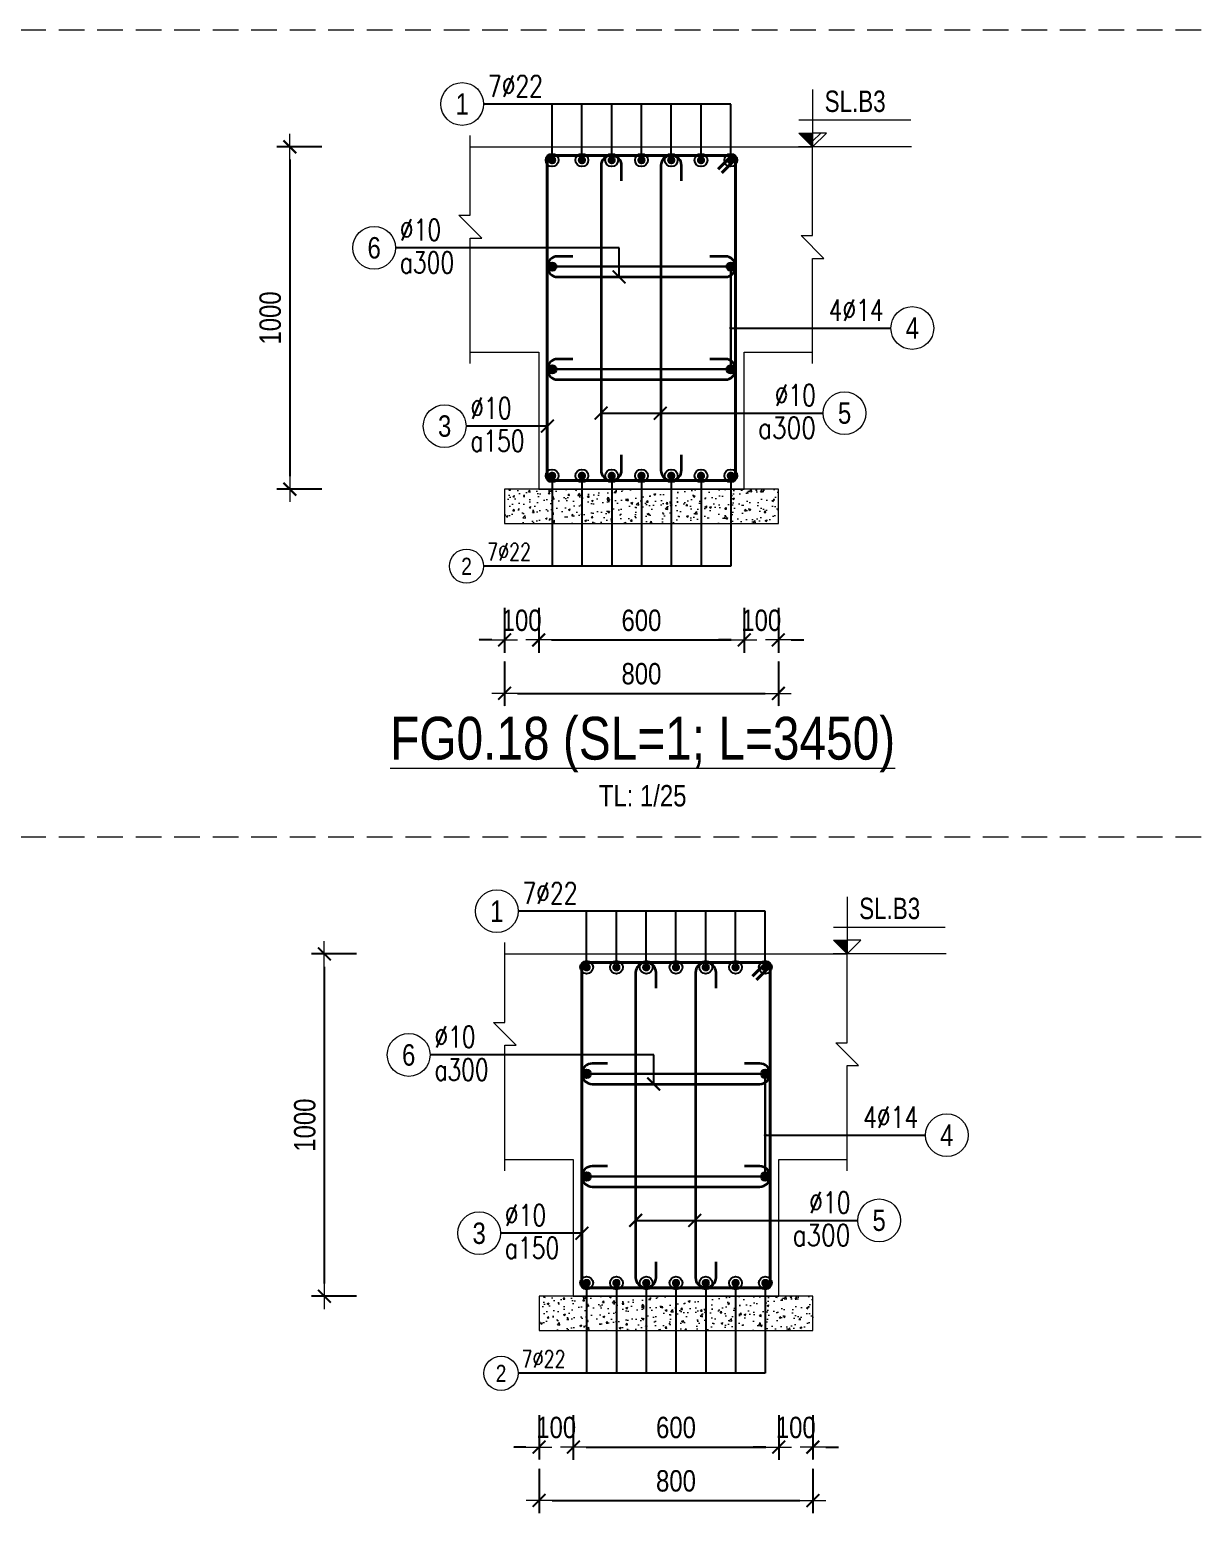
# Model space of a CAD drawing. Header units: millimetres. Extents: x -134772 to 596971, y -129535 to 35703.
# Drawn here: x 57463 to 60889, y 3020 to 7354 of the extents above; entities that cross this region are included whole.
import ezdxf
from ezdxf.enums import TextEntityAlignment as Align

# ---------------------------------------------------------------- set-up
doc = ezdxf.new("R2010")
doc.units = ezdxf.units.MM
doc.header["$MEASUREMENT"] = 0
doc.linetypes.add('HIDDEN', pattern=[0.375, 0.25, -0.125])
doc.layers.get('Defpoints').update_dxf_attribs({"color": 252})
for name, color, linetype, lineweight in [('NDC_S_ANNO', 7, 'Continuous', 20), ('NDC_S_CONTINUOUS', 3, 'Continuous', 20), ('NDC_S_DIM', 1, 'Continuous', 9), ('NDC_S_HATCH MATERIAL', 8, 'Continuous', 13), ('NDC_S_REBAR', 4, 'Continuous', 35), ('NDC_S_STIRRUP', 4, 'Continuous', 40), ('NDC_S_TEXT SYMBOL', 7, 'Continuous', 20), ('NDC_S_THIN LINE', 1, 'Continuous', 5), ('NDC_S_VN TEXT', 7, 'Continuous', 9)]:
    doc.layers.add(name, color=color, linetype=linetype, lineweight=lineweight)
doc.styles.add('ARIAL', font='arial.ttf', dxfattribs={"width": 0.8})
doc.styles.add('NDC_ANNO', font='', dxfattribs={"width": 0.8})
doc.styles.add('NDC_ROMANS', font='romans.shx', dxfattribs={"width": 0.8})
doc.styles.get('NDC_ANNO').set_extended_font_data('Dotum')
doc.dimstyles.new('NDC_dim_25', dxfattribs={"dimscale": 25, "dimtxt": 2.5, "dimasz": 1.5, "dimexe": 1.5, "dimexo": 0, "dimgap": 1, "dimtad": 1, "dimdec": 0, "dimzin": 0, "dimdsep": 46, "dimtxsty": 'ARIAL', "dimblk": 'DIMMARK', "dimcen": 0.09, "dimdle": 1.2, "dimclrd": 1, "dimclre": 1, "dimclrt": 3, "dimadec": 0, "dimazin": 0, "dimtfac": 1, "dimtdec": 0, "dimtix": 1, "dimtofl": 0, "dimtmove": 0, "dimatfit": 3, "dimfxl": 3.75, "dimfxlon": 1, "dimtolj": 1, "dimtzin": 0, "dimarcsym": 0})

# ---------------------------------------------------------------- blocks, each defined once
blk = doc.blocks.new('DIMMARK')
at = {"layer": 'NDC_S_DIM', "color": 1}
blk.add_line((-1.5, 0), (1, 0), dxfattribs=at)
at = {"layer": 'NDC_S_DIM', "color": 2, "const_width": 0.15}
blk.add_lwpolyline([(-0.5, -0.5), (0.5, 0.5)], dxfattribs=at)
blk = doc.blocks.new('kata_block_THEP')
at = {"layer": 'NDC_S_REBAR', "color": 0}
for p, q in [((-0.5, 0), (0.5, 0)), ((-0.35, 0.35), (0.35, -0.35)), ((0.35, 0.35), (-0.35, -0.35)), ((0, 0.5), (0, -0.5))]:
    blk.add_line(p, q, dxfattribs=at)
at = {"layer": 'NDC_S_REBAR', "color": 0, "const_width": 0.0833}
blk.add_lwpolyline([(-0.5, 0, 1), (0.5, 0, 1), (-0.5, 0, 1)], format="xyb", dxfattribs=at)
blk = doc.blocks.new('*D1531')
at = {"layer": 'Defpoints', "color": 0, "transparency": 16777216}
for p in [(58728.8, 7012), (58222.8, 6012), (58728.8, 6012)]:
    blk.add_point(p, dxfattribs=at)
at = {"layer": 'NDC_S_DIM', "color": 1, "lineweight": -2, "transparency": 16777216}
for p, q in [((58316.5, 7012), (58185.3, 7012)), ((58222.8, 6974.5), (58222.8, 6049.5)), ((58316.5, 6012), (58185.3, 6012))]:
    blk.add_line(p, q, dxfattribs=at)
at = {"layer": 'NDC_S_DIM', "color": 1, "lineweight": -2, "transparency": 16777216, "xscale": 37.5, "yscale": 37.5, "zscale": 37.5}
for p, rotation in [((58222.8, 7012), 90), ((58222.8, 6012), 270)]:
    blk.add_blockref('DIMMARK', p, dxfattribs=dict(at, rotation=rotation))
at = {"layer": 'NDC_S_DIM', "color": 3, "transparency": 16777216, "insert": (58165.9, 6512), "char_height": 62.5, "attachment_point": 5, "rotation": 90, "style": 'ARIAL'}
blk.add_mtext('\\A1;1000', dxfattribs=at)
blk = doc.blocks.new('*D1532')
at = {"layer": 'Defpoints', "color": 0, "transparency": 16777216}
for p in [(58950.2, 5971.5), (59550.2, 5971.5), (59550.2, 5571.5)]:
    blk.add_point(p, dxfattribs=at)
at = {"layer": 'NDC_S_DIM', "color": 1, "lineweight": -2, "transparency": 16777216}
for p, q in [((58950.2, 5665.2), (58950.2, 5534)), ((59550.2, 5665.2), (59550.2, 5534)), ((58987.7, 5571.5), (59512.7, 5571.5))]:
    blk.add_line(p, q, dxfattribs=at)
at = {"layer": 'NDC_S_DIM', "color": 1, "lineweight": -2, "transparency": 16777216, "xscale": 37.5, "yscale": 37.5, "zscale": 37.5, "rotation": 180}
blk.add_blockref('DIMMARK', (58950.2, 5571.5), dxfattribs=at)
at = {"layer": 'NDC_S_DIM', "color": 1, "lineweight": -2, "transparency": 16777216, "xscale": 37.5, "yscale": 37.5, "zscale": 37.5}
blk.add_blockref('DIMMARK', (59550.2, 5571.5), dxfattribs=at)
at = {"layer": 'NDC_S_DIM', "color": 3, "transparency": 16777216, "insert": (59250.2, 5628.4), "char_height": 62.5, "attachment_point": 5, "style": 'ARIAL'}
blk.add_mtext('\\A1;600', dxfattribs=at)
blk = doc.blocks.new('kata_block_CT')
at = {"layer": 'NDC_S_ANNO'}
blk.add_hatch(color=3, dxfattribs=at).paths.add_polyline_path([(0, 1.6), (-1.61, 1.6), (0, 0)])
at = {"layer": 'NDC_S_ANNO', "ltscale": 50}
h = blk.add_hatch(dxfattribs=at)
h.set_pattern_fill('ANSI31', color=256, scale=1.406251, style=0)
h.set_pattern_definition([(45, (0, 5e-12), (-3.157, 3.157), [])])
h.paths.add_polyline_path([(0, 1.6), (0, 0), (1.61, 1.6)])
for p, q in [((-1.59, 3.14), (11.47, 3.14)), ((11.56, 0), (-1.64, 0))]:
    blk.add_line(p, q, dxfattribs=at)
for points in [[(0, 6.69), (0, 0)], [(0, 0), (-1.61, 1.6), (0, 1.6)], [(0, 0), (1.61, 1.6), (0, 1.6)]]:
    blk.add_lwpolyline(points, dxfattribs=at)
at = {"layer": 'NDC_S_ANNO', "color": 8, "ltscale": 50}
blk.add_lwpolyline([(0, 0), (-1.61, 1.6), (0, 1.6)], dxfattribs=at)
at = {"layer": 'NDC_S_TEXT SYMBOL', "color": 3, "style": 'NDC_ANNO', "width": 0.8}
blk.add_attdef('CT', (1.41, 4.07), '', height=2.5, dxfattribs=at)
blk = doc.blocks.new('*D1533')
at = {"layer": 'Defpoints', "color": 0, "linetype": 'HIDDEN', "transparency": 16777216}
for p in [(58850.2, 5871.5), (58950.2, 5665.2), (58850.2, 5571.5)]:
    blk.add_point(p, dxfattribs=at)
at = {"layer": 'NDC_S_DIM', "color": 1, "linetype": 'HIDDEN', "lineweight": -2, "transparency": 16777216}
for p, q in [((58850.2, 5665.2), (58850.2, 5534)), ((58950.2, 5665.2), (58950.2, 5534)), ((58812.7, 5571.5), (58775.2, 5571.5)), ((58987.7, 5571.5), (59025.2, 5571.5))]:
    blk.add_line(p, q, dxfattribs=at)
at = {"layer": 'NDC_S_DIM', "color": 1, "linetype": 'HIDDEN', "lineweight": -2, "transparency": 16777216, "xscale": 37.5, "yscale": 37.5, "zscale": 37.5}
blk.add_blockref('DIMMARK', (58850.2, 5571.5), dxfattribs=at)
at = {"layer": 'NDC_S_DIM', "color": 1, "linetype": 'HIDDEN', "lineweight": -2, "transparency": 16777216, "xscale": 37.5, "yscale": 37.5, "zscale": 37.5, "rotation": 180}
blk.add_blockref('DIMMARK', (58950.2, 5571.5), dxfattribs=at)
at = {"layer": 'NDC_S_DIM', "color": 3, "linetype": 'HIDDEN', "transparency": 16777216, "insert": (58900.2, 5628.4), "char_height": 62.5, "attachment_point": 5, "style": 'ARIAL'}
blk.add_mtext('\\A1;100', dxfattribs=at)
blk = doc.blocks.new('*D1534')
at = {"layer": 'Defpoints', "color": 0, "linetype": 'HIDDEN', "transparency": 16777216}
for p in [(59650.2, 5871.5), (59550.2, 5665.2), (59650.2, 5571.5)]:
    blk.add_point(p, dxfattribs=at)
at = {"layer": 'NDC_S_DIM', "color": 1, "linetype": 'HIDDEN', "lineweight": -2, "transparency": 16777216}
for p, q in [((59550.2, 5665.2), (59550.2, 5534)), ((59650.2, 5665.2), (59650.2, 5534)), ((59512.7, 5571.5), (59475.2, 5571.5)), ((59687.7, 5571.5), (59725.2, 5571.5))]:
    blk.add_line(p, q, dxfattribs=at)
at = {"layer": 'NDC_S_DIM', "color": 1, "linetype": 'HIDDEN', "lineweight": -2, "transparency": 16777216, "xscale": 37.5, "yscale": 37.5, "zscale": 37.5}
blk.add_blockref('DIMMARK', (59550.2, 5571.5), dxfattribs=at)
at = {"layer": 'NDC_S_DIM', "color": 1, "linetype": 'HIDDEN', "lineweight": -2, "transparency": 16777216, "xscale": 37.5, "yscale": 37.5, "zscale": 37.5, "rotation": 180}
blk.add_blockref('DIMMARK', (59650.2, 5571.5), dxfattribs=at)
at = {"layer": 'NDC_S_DIM', "color": 3, "linetype": 'HIDDEN', "transparency": 16777216, "insert": (59600.2, 5628.4), "char_height": 62.5, "attachment_point": 5, "style": 'ARIAL'}
blk.add_mtext('\\A1;100', dxfattribs=at)
blk = doc.blocks.new('kata_block_TD')
at = {"color": 6, "linetype": 'ByBlock', "lineweight": -2, "style": 'ARIAL', "width": 0.8}
blk.add_attdef('SECTDET2', text='', height=5, dxfattribs=at).set_placement((0, 7.97), align=Align.CENTER)
at = {"color": 0, "linetype": 'ByBlock', "lineweight": -2, "style": 'ARIAL', "width": 0.8}
blk.add_attdef('SECTDET1', text='', height=5, dxfattribs=at).set_placement((0, 1.47), align=Align.CENTER)
at = {"color": 3, "lineweight": 25, "style": 'ARIAL', "width": 0.8}
blk.add_attdef('SSCALE', text='', height=2.5, dxfattribs=at).set_placement((0, -4), align=Align.CENTER)
blk = doc.blocks.new('*D1535')
at = {"layer": 'Defpoints', "color": 0, "linetype": 'HIDDEN', "transparency": 16777216}
for p in [(58850.2, 5871.5), (59650.2, 5871.5), (59650.2, 5415.5)]:
    blk.add_point(p, dxfattribs=at)
at = {"layer": 'NDC_S_DIM', "color": 1, "linetype": 'HIDDEN', "lineweight": -2, "transparency": 16777216}
for p, q in [((58850.2, 5509.3), (58850.2, 5378)), ((59650.2, 5509.3), (59650.2, 5378)), ((58887.7, 5415.5), (59612.7, 5415.5))]:
    blk.add_line(p, q, dxfattribs=at)
at = {"layer": 'NDC_S_DIM', "color": 1, "linetype": 'HIDDEN', "lineweight": -2, "transparency": 16777216, "xscale": 37.5, "yscale": 37.5, "zscale": 37.5, "rotation": 180}
blk.add_blockref('DIMMARK', (58850.2, 5415.5), dxfattribs=at)
at = {"layer": 'NDC_S_DIM', "color": 1, "linetype": 'HIDDEN', "lineweight": -2, "transparency": 16777216, "xscale": 37.5, "yscale": 37.5, "zscale": 37.5}
blk.add_blockref('DIMMARK', (59650.2, 5415.5), dxfattribs=at)
at = {"layer": 'NDC_S_DIM', "color": 3, "linetype": 'HIDDEN', "transparency": 16777216, "insert": (59250.2, 5472.4), "char_height": 62.5, "attachment_point": 5, "style": 'ARIAL'}
blk.add_mtext('\\A1;800', dxfattribs=at)
blk = doc.blocks.new('*U11')
blk.add_circle((-2.5, 0), 2.5)
at = {"layer": 'NDC_S_VN TEXT', "color": 3, "style": 'NDC_ROMANS', "width": 0.75}
for tag, p in [('DK1', (0.5, 0.85)), ('KC1', (0.5, -2.97))]:
    blk.add_attdef(tag, p, '', height=2.5, dxfattribs=at)
at = {"layer": 'NDC_S_VN TEXT', "color": 7, "style": 'ARIAL', "width": 0.8}
blk.add_attdef('SH2', text='', height=2.5, dxfattribs=at).set_placement((-2.5, 0), align=Align.MIDDLE)
blk = doc.blocks.new('*U12')
blk.add_circle((2.5, 0), 2.5)
at = {"layer": 'NDC_S_VN TEXT', "color": 3, "style": 'NDC_ROMANS'}
for tag, width, p in [('DK2', 0.75, (-0.85, 0.85)), ('KC2', 0.8, (-0.85, -2.97))]:
    blk.add_attdef(tag, text='', height=2.5, dxfattribs=dict(at, width=width)).set_placement(p, align=Align.RIGHT)
at = {"layer": 'NDC_S_VN TEXT', "color": 7, "style": 'ARIAL', "width": 0.8}
blk.add_attdef('SH3', text='', height=2.5, dxfattribs=at).set_placement((2.5, 0), align=Align.MIDDLE)
blk = doc.blocks.new('*U624')
blk.add_circle((2.5, 0), 2.5)
at = {"layer": 'NDC_S_VN TEXT', "color": 3, "style": 'NDC_ROMANS', "width": 0.75}
blk.add_attdef('DK2', text='', height=2.5, dxfattribs=at).set_placement((-0.85, 0.85), align=Align.RIGHT)
at = {"layer": 'NDC_S_VN TEXT', "color": 7, "style": 'ARIAL', "width": 0.8}
blk.add_attdef('SH3', text='', height=2.5, dxfattribs=at).set_placement((2.5, 0), align=Align.MIDDLE)
blk = doc.blocks.new('*U623')
blk.add_circle((-2.5, 0), 2.5)
at = {"layer": 'NDC_S_VN TEXT', "color": 3, "style": 'NDC_ROMANS', "width": 0.75}
blk.add_attdef('DK1', (0.5, 0.85), '', height=2.5, dxfattribs=at)
at = {"layer": 'NDC_S_VN TEXT', "color": 7, "style": 'ARIAL', "width": 0.8}
blk.add_attdef('SH2', text='', height=2.5, dxfattribs=at).set_placement((-2.5, 0), align=Align.MIDDLE)
blk = doc.blocks.new('*D1546')
at = {"layer": 'Defpoints', "color": 0, "linetype": 'HIDDEN', "transparency": 16777216}
for p in [(58951.1, 3513.7), (59751.1, 3513.7), (59751.1, 3057.7)]:
    blk.add_point(p, dxfattribs=at)
at = {"layer": 'NDC_S_DIM', "color": 1, "linetype": 'HIDDEN', "lineweight": -2, "transparency": 16777216}
for p, q in [((58951.1, 3151.4), (58951.1, 3020.2)), ((59751.1, 3151.4), (59751.1, 3020.2)), ((58988.6, 3057.7), (59713.6, 3057.7))]:
    blk.add_line(p, q, dxfattribs=at)
at = {"layer": 'NDC_S_DIM', "color": 1, "linetype": 'HIDDEN', "lineweight": -2, "transparency": 16777216, "xscale": 37.5, "yscale": 37.5, "zscale": 37.5, "rotation": 180}
blk.add_blockref('DIMMARK', (58951.1, 3057.7), dxfattribs=at)
at = {"layer": 'NDC_S_DIM', "color": 1, "linetype": 'HIDDEN', "lineweight": -2, "transparency": 16777216, "xscale": 37.5, "yscale": 37.5, "zscale": 37.5}
blk.add_blockref('DIMMARK', (59751.1, 3057.7), dxfattribs=at)
at = {"layer": 'NDC_S_DIM', "color": 3, "linetype": 'HIDDEN', "transparency": 16777216, "insert": (59351.1, 3114.6), "char_height": 62.5, "attachment_point": 5, "style": 'ARIAL'}
blk.add_mtext('\\A1;800', dxfattribs=at)
blk = doc.blocks.new('*D1547')
at = {"layer": 'Defpoints', "color": 0, "linetype": 'HIDDEN', "transparency": 16777216}
for p in [(59751.1, 3513.7), (59651.1, 3307.4), (59751.1, 3213.7)]:
    blk.add_point(p, dxfattribs=at)
at = {"layer": 'NDC_S_DIM', "color": 1, "linetype": 'HIDDEN', "lineweight": -2, "transparency": 16777216}
for p, q in [((59651.1, 3307.4), (59651.1, 3176.2)), ((59751.1, 3307.4), (59751.1, 3176.2)), ((59613.6, 3213.7), (59576.1, 3213.7)), ((59788.6, 3213.7), (59826.1, 3213.7))]:
    blk.add_line(p, q, dxfattribs=at)
at = {"layer": 'NDC_S_DIM', "color": 1, "linetype": 'HIDDEN', "lineweight": -2, "transparency": 16777216, "xscale": 37.5, "yscale": 37.5, "zscale": 37.5}
blk.add_blockref('DIMMARK', (59651.1, 3213.7), dxfattribs=at)
at = {"layer": 'NDC_S_DIM', "color": 1, "linetype": 'HIDDEN', "lineweight": -2, "transparency": 16777216, "xscale": 37.5, "yscale": 37.5, "zscale": 37.5, "rotation": 180}
blk.add_blockref('DIMMARK', (59751.1, 3213.7), dxfattribs=at)
at = {"layer": 'NDC_S_DIM', "color": 3, "linetype": 'HIDDEN', "transparency": 16777216, "insert": (59701.1, 3270.6), "char_height": 62.5, "attachment_point": 5, "style": 'ARIAL'}
blk.add_mtext('\\A1;100', dxfattribs=at)
blk = doc.blocks.new('*D1548')
at = {"layer": 'Defpoints', "color": 0, "linetype": 'HIDDEN', "transparency": 16777216}
for p in [(58951.1, 3513.7), (59051.1, 3307.4), (58951.1, 3213.7)]:
    blk.add_point(p, dxfattribs=at)
at = {"layer": 'NDC_S_DIM', "color": 1, "linetype": 'HIDDEN', "lineweight": -2, "transparency": 16777216}
for p, q in [((58951.1, 3307.4), (58951.1, 3176.2)), ((59051.1, 3307.4), (59051.1, 3176.2)), ((58913.6, 3213.7), (58876.1, 3213.7)), ((59088.6, 3213.7), (59126.1, 3213.7))]:
    blk.add_line(p, q, dxfattribs=at)
at = {"layer": 'NDC_S_DIM', "color": 1, "linetype": 'HIDDEN', "lineweight": -2, "transparency": 16777216, "xscale": 37.5, "yscale": 37.5, "zscale": 37.5}
blk.add_blockref('DIMMARK', (58951.1, 3213.7), dxfattribs=at)
at = {"layer": 'NDC_S_DIM', "color": 1, "linetype": 'HIDDEN', "lineweight": -2, "transparency": 16777216, "xscale": 37.5, "yscale": 37.5, "zscale": 37.5, "rotation": 180}
blk.add_blockref('DIMMARK', (59051.1, 3213.7), dxfattribs=at)
at = {"layer": 'NDC_S_DIM', "color": 3, "linetype": 'HIDDEN', "transparency": 16777216, "insert": (59001.1, 3270.6), "char_height": 62.5, "attachment_point": 5, "style": 'ARIAL'}
blk.add_mtext('\\A1;100', dxfattribs=at)
blk = doc.blocks.new('*D1549')
at = {"layer": 'Defpoints', "color": 0, "transparency": 16777216}
for p in [(59051.1, 3613.7), (59651.1, 3613.7), (59651.1, 3213.7)]:
    blk.add_point(p, dxfattribs=at)
at = {"layer": 'NDC_S_DIM', "color": 1, "lineweight": -2, "transparency": 16777216}
for p, q in [((59051.1, 3307.4), (59051.1, 3176.2)), ((59651.1, 3307.4), (59651.1, 3176.2)), ((59088.6, 3213.7), (59613.6, 3213.7))]:
    blk.add_line(p, q, dxfattribs=at)
at = {"layer": 'NDC_S_DIM', "color": 1, "lineweight": -2, "transparency": 16777216, "xscale": 37.5, "yscale": 37.5, "zscale": 37.5, "rotation": 180}
blk.add_blockref('DIMMARK', (59051.1, 3213.7), dxfattribs=at)
at = {"layer": 'NDC_S_DIM', "color": 1, "lineweight": -2, "transparency": 16777216, "xscale": 37.5, "yscale": 37.5, "zscale": 37.5}
blk.add_blockref('DIMMARK', (59651.1, 3213.7), dxfattribs=at)
at = {"layer": 'NDC_S_DIM', "color": 3, "transparency": 16777216, "insert": (59351.1, 3270.6), "char_height": 62.5, "attachment_point": 5, "style": 'ARIAL'}
blk.add_mtext('\\A1;600', dxfattribs=at)
blk = doc.blocks.new('*D1550')
at = {"layer": 'Defpoints', "color": 0, "transparency": 16777216}
for p in [(58829.7, 4654.2), (58323.7, 3654.2), (58829.7, 3654.2)]:
    blk.add_point(p, dxfattribs=at)
at = {"layer": 'NDC_S_DIM', "color": 1, "lineweight": -2, "transparency": 16777216}
for p, q in [((58417.4, 4654.2), (58286.2, 4654.2)), ((58323.7, 4616.7), (58323.7, 3691.7)), ((58417.4, 3654.2), (58286.2, 3654.2))]:
    blk.add_line(p, q, dxfattribs=at)
at = {"layer": 'NDC_S_DIM', "color": 1, "lineweight": -2, "transparency": 16777216, "xscale": 37.5, "yscale": 37.5, "zscale": 37.5}
for p, rotation in [((58323.7, 4654.2), 90), ((58323.7, 3654.2), 270)]:
    blk.add_blockref('DIMMARK', p, dxfattribs=dict(at, rotation=rotation))
at = {"layer": 'NDC_S_DIM', "color": 3, "transparency": 16777216, "insert": (58266.8, 4154.2), "char_height": 62.5, "attachment_point": 5, "rotation": 90, "style": 'ARIAL'}
blk.add_mtext('\\A1;1000', dxfattribs=at)

msp = doc.modelspace()

# ---------------------------------------------------------------- hatches: boundary and pattern name
at = {"layer": 'NDC_S_HATCH MATERIAL'}
h = msp.add_hatch(dxfattribs=at)
h.set_pattern_fill('AR-CONC', color=256, scale=8)
h.set_pattern_definition([(50, (48250.16, 32632.14), (57.380815, -5.02017), [6, -66]), (355, (48250.16, 32632.14), (-11.10011, 60.17537), [4.8, -52.8]), (100.45144, (48254.94, 32631.72), (46.28071, 55.1552), [5.09922, -56.09137]), (46.1842, (48250.16, 32648.14), (85.3793, -13.24154), [9, -99]), (96.63564, (48257.276, 32647.034), (74.77296, 77.92949), [7.64883, -84.1371]), (351.18416, (48250.16, 32648.14), (74.77296, 77.9295), [7.2, -79.2]), (21, (48258.16, 32644.14), (47.752564, -32.20951), [6, -66]), (326, (48258.16, 32644.14), (19.46523, 58.012), [4.8, -52.8]), (71.45144, (48262.14, 32641.454), (67.21779, 25.80249), [5.09922, -56.09137]), (37.5, (48250.16, 32632.138), (0.972788, 26.631508), [0, -52.16, 0, -53.6, 0, -53]), (7.5, (48250.16, 32632.138), (21.045563, 31.552937), [0, -30.56, 0, -50.96, 0, -20.2]), (327.5, (48232.32, 32632.138), (42.705795, -1.80439), [0, -20, 0, -62.4, 0, -82.8]), (317.5, (48224.32, 32632.138), (46.654894, 8.0084), [0, -26, 0, -41.44, 0, -58.8])])
h.paths.add_polyline_path([(58850.2, 6012), (59650.2, 6012), (59650.2, 5912), (58850.2, 5912)])
h = msp.add_hatch(dxfattribs=at)
h.set_pattern_fill('AR-CONC', color=256, scale=8)
h.set_pattern_definition([(50, (48351.073, 30274.32), (57.380815, -5.02017), [6, -66]), (355, (48351.073, 30274.32), (-11.10011, 60.17537), [4.8, -52.8]), (100.45144, (48355.855, 30273.9), (46.28071, 55.1552), [5.09922, -56.09137]), (46.1842, (48351.07, 30290.32), (85.3793, -13.24154), [9, -99]), (96.63564, (48358.19, 30289.215), (74.77296, 77.92949), [7.64883, -84.1371]), (351.18416, (48351.07, 30290.32), (74.77296, 77.9295), [7.2, -79.2]), (21, (48359.073, 30286.32), (47.752564, -32.20951), [6, -66]), (326, (48359.073, 30286.32), (19.46523, 58.012), [4.8, -52.8]), (71.45144, (48363.05, 30283.634), (67.21779, 25.80249), [5.09922, -56.09137]), (37.5, (48351.073, 30274.318), (0.972788, 26.631508), [0, -52.16, 0, -53.6, 0, -53]), (7.5, (48351.073, 30274.318), (21.045563, 31.552937), [0, -30.56, 0, -50.96, 0, -20.2]), (327.5, (48333.233, 30274.318), (42.705795, -1.80439), [0, -20, 0, -62.4, 0, -82.8]), (317.5, (48325.233, 30274.32), (46.654894, 8.0084), [0, -26, 0, -41.44, 0, -58.8])])
h.paths.add_polyline_path([(58951.1, 3654.2), (59751.1, 3654.2), (59751.1, 3554.2), (58951.1, 3554.2)])

# ---------------------------------------------------------------- linework, layer by layer
at = {"layer": 'NDC_S_CONTINUOUS'}
for points in [[(58750.2, 7012), (58950.2, 7012), (58950.2, 7012), (59550.2, 7012), (59550.2, 7012), (59750.2, 7012)], [(58750.2, 6412), (58950.2, 6412), (58950.2, 6012), (59550.2, 6012), (59550.2, 6412), (59750.2, 6412)], [(58851.1, 4654.2), (59051.1, 4654.2), (59051.1, 4654.2), (59651.1, 4654.2), (59651.1, 4654.2), (59851.1, 4654.2)], [(58851.1, 4054.2), (59051.1, 4054.2), (59051.1, 3654.2), (59651.1, 3654.2), (59651.1, 4054.2), (59851.1, 4054.2)]]:
    msp.add_lwpolyline(points, dxfattribs=at)
at = {"layer": 'NDC_S_HATCH MATERIAL', "linetype": 'HIDDEN', "ltscale": 300}
for p, q in [((49560.1, 7352.7), (60888.5, 7354.1)), ((49560.4, 4995.3), (60888.8, 4996.8))]:
    msp.add_line(p, q, dxfattribs=at)
at = {"layer": 'NDC_S_HATCH MATERIAL', "ltscale": 1500}
for points in [[(58850.2, 5912), (59650.2, 5912), (59650.2, 6012), (58850.2, 6012)], [(58951.1, 3554.2), (59751.1, 3554.2), (59751.1, 3654.2), (58951.1, 3654.2)]]:
    msp.add_lwpolyline(points, close=True, dxfattribs=at)
at = {"layer": 'NDC_S_REBAR'}
for points in [[(59192.2, 6912.2), (59192.2, 6957.2, 1), (59132.2, 6957.2), (59132.2, 6067.2, 1), (59192.2, 6067.2), (59192.2, 6112.2)], [(59367.2, 6912.2), (59367.2, 6957.2, 1), (59307.2, 6957.2), (59307.2, 6067.2, 1), (59367.2, 6067.2), (59367.2, 6112.2)], [(59050.2, 6692), (59005.2, 6692, 1), (59005.2, 6632), (59495.2, 6632, 1), (59495.2, 6692), (59450.2, 6692)], [(59050.2, 6392), (59005.2, 6392, 1), (59005.2, 6332), (59495.2, 6332, 1), (59495.2, 6392), (59450.2, 6392)], [(59293.1, 4554.4), (59293.1, 4599.4, 1), (59233.1, 4599.4), (59233.1, 3709.4, 1), (59293.1, 3709.4), (59293.1, 3754.4)], [(59468.1, 4554.4), (59468.1, 4599.4, 1), (59408.1, 4599.4), (59408.1, 3709.4, 1), (59468.1, 3709.4), (59468.1, 3754.4)], [(59151.1, 4334.2), (59106.1, 4334.2, 1), (59106.1, 4274.2), (59596.1, 4274.2, 1), (59596.1, 4334.2), (59551.1, 4334.2)], [(59151.1, 4034.2), (59106.1, 4034.2, 1), (59106.1, 3974.2), (59596.1, 3974.2, 1), (59596.1, 4034.2), (59551.1, 4034.2)]]:
    msp.add_lwpolyline(points, format="xyb", dxfattribs=at)
at = {"layer": 'NDC_S_STIRRUP'}
for points in [[(59474.2, 6947), (59514.2, 6987, -0.414214), (59525.2, 6976), (59525.2, 6048, -0.414214), (59514.2, 6037), (58986.2, 6037, -0.414214), (58975.2, 6048), (58975.2, 6976, -0.414214), (58986.2, 6987), (59514.2, 6987, -0.414214), (59525.2, 6976), (59485.2, 6936)], [(59575.1, 4589.2), (59615.1, 4629.2, -0.414214), (59626.1, 4618.2), (59626.1, 3690.2, -0.414214), (59615.1, 3679.2), (59087.1, 3679.2, -0.414214), (59076.1, 3690.2), (59076.1, 4618.2, -0.414214), (59087.1, 4629.2), (59615.1, 4629.2, -0.414214), (59626.1, 4618.2), (59586.1, 4578.2)]]:
    msp.add_lwpolyline(points, format="xyb", dxfattribs=at)
at = {"layer": 'NDC_S_THIN LINE'}
for points in [[(58750.2, 6378.7), (58750.2, 6745.4), (58783.5, 6745.4), (58716.8, 6812.1), (58750.2, 6812.1), (58750.2, 7045.3)], [(59750.2, 6378.7), (59750.2, 6686), (59783.5, 6686), (59716.8, 6752.6), (59750.2, 6752.6), (59750.2, 7045.3)], [(58851.1, 4020.8), (58851.1, 4387.6), (58884.4, 4387.6), (58817.7, 4454.3), (58851.1, 4454.3), (58851.1, 4687.5)], [(59851.1, 4020.8), (59851.1, 4328.2), (59884.4, 4328.2), (59817.7, 4394.8), (59851.1, 4394.8), (59851.1, 4687.5)]]:
    msp.add_lwpolyline(points, dxfattribs=at)

# ---------------------------------------------------------------- block references
at = {"layer": 'NDC_S_REBAR', "xscale": 22, "yscale": 22, "zscale": 22}
for p in [(58989.2, 6973), (59076.2, 6973), (59163.2, 6973), (59250.2, 6973), (59337.2, 6973), (59424.2, 6973), (59511.2, 6973), (58989.2, 6662), (59511.2, 6662), (58989.2, 6362), (59511.2, 6362), (58989.2, 6051), (59076.2, 6051), (59163.2, 6051), (59250.2, 6051), (59337.2, 6051), (59424.2, 6051), (59511.2, 6051), (59090.1, 4615.2), (59177.1, 4615.2), (59264.1, 4615.2), (59351.1, 4615.2), (59438.1, 4615.2), (59525.1, 4615.2), (59612.1, 4615.2), (59090.1, 4304.2), (59612.1, 4304.2), (59090.1, 4004.2), (59612.1, 4004.2), (59090.1, 3693.2), (59177.1, 3693.2), (59264.1, 3693.2), (59351.1, 3693.2), (59438.1, 3693.2), (59525.1, 3693.2), (59612.1, 3693.2)]:
    msp.add_blockref('kata_block_THEP', p, dxfattribs=at)
at = {"layer": 'NDC_S_REBAR', "color": 3, "xscale": 16, "yscale": 16, "zscale": 16}
for p in [(58989.2, 6973), (58989.2, 6662), (58989.2, 6051), (59090.1, 4615.2), (59090.1, 4304.2), (59090.1, 3693.2)]:
    msp.add_blockref('kata_block_THEP', p, dxfattribs=at)
at = {"layer": 'NDC_S_THIN LINE'}
for name, p, xscale, yscale, zscale, values in [('*U623', (58789.2, 7137), 25, 25, 25, {'SH2': '1', 'DK1': '7%%c22'}), ('*U11', (58531.8, 6717), 25, 25, 25, {'SH2': '6', 'DK1': '%%c10', 'KC1': 'a300'}), ('*U624', (59979, 6482.6), 25, 25, 25, {'SH3': '4', 'DK2': '4%%c14'}), ('*U12', (59781.2, 6233.8), 25, 25, 25, {'SH3': '5', 'DK2': '%%c10', 'KC2': 'a300'}), ('*U11', (58737.7, 6196.2), 25, 25, 25, {'SH2': '3', 'DK1': '%%c10', 'KC1': 'a150'}), ('*U623', (58789.2, 5787), 20, 20, 20, {'SH2': '2', 'DK1': '7%%c22'}), ('*U623', (58890.1, 4779.2), 25, 25, 25, {'SH2': '1', 'DK1': '7%%c22'}), ('*U11', (58632.7, 4359.2), 25, 25, 25, {'SH2': '6', 'DK1': '%%c10', 'KC1': 'a300'}), ('*U624', (60079.9, 4124.8), 25, 25, 25, {'SH3': '4', 'DK2': '4%%c14'}), ('*U12', (59882.1, 3875.9), 25, 25, 25, {'SH3': '5', 'DK2': '%%c10', 'KC2': 'a300'}), ('*U11', (58838.6, 3838.4), 25, 25, 25, {'SH2': '3', 'DK1': '%%c10', 'KC1': 'a150'}), ('*U623', (58890.1, 3429.2), 20, 20, 20, {'SH2': '2', 'DK1': '7%%c22'})]:
    msp.add_blockref(name, p, dxfattribs=dict(at, xscale=xscale, yscale=yscale, zscale=zscale)).add_auto_attribs(values)
at = {"layer": 'NDC_S_VN TEXT', "xscale": 25, "yscale": 25, "zscale": 25}
for p in [(59750.2, 7012), (59851.1, 4654.2)]:
    msp.add_blockref('kata_block_CT', p, dxfattribs=at).add_auto_attribs({'CT': 'SL.B3'})
at = {"layer": 'NDC_S_VN TEXT'}
ref = msp.add_blockref('kata_block_TD', (59253.7, 5185.1), dxfattribs=dict(at, xscale=25, yscale=25, zscale=25))
ref.add_attrib('SECTDET1', '%%uFG0.18 (SL=1; L=3450)', dxfattribs={"layer": '0', "color": 0, "linetype": 'ByBlock', "lineweight": -2, "height": 125, "style": 'ARIAL', "width": 0.8}).set_placement((59253.7, 5221.9), align=Align.CENTER)
ref.add_attrib('SSCALE', 'TL: 1/25', dxfattribs={"layer": '0', "color": 3, "lineweight": 25, "height": 62.5, "style": 'ARIAL', "width": 0.8}).set_placement((59253.7, 5085.2), align=Align.CENTER)

# ---------------------------------------------------------------- dimensions: what is measured, and where the dimension line sits
at = {"layer": 'NDC_S_DIM'}
for base, p1, p2, picture, middle in [((58222.8, 6012), (58728.8, 7012), (58728.8, 6012), '*D1531', (58165.9, 6512)), ((58323.7, 3654.2), (58829.7, 4654.2), (58829.7, 3654.2), '*D1550', (58266.8, 4154.2))]:
    dim = msp.add_linear_dim(base=base, p1=p1, p2=p2, angle=270, dimstyle='NDC_dim_25', dxfattribs=at)
    dim.commit()
    dim.dimension.update_dxf_attribs({"geometry": picture, "text_midpoint": middle})
for base, p1, p2, picture, middle in [((59550.2, 5571.5), (58950.2, 5971.5), (59550.2, 5971.5), '*D1532', (59250.2, 5628.4)), ((59651.1, 3213.7), (59051.1, 3613.7), (59651.1, 3613.7), '*D1549', (59351.1, 3270.6))]:
    dim = msp.add_linear_dim(base=base, p1=p1, p2=p2, dimstyle='NDC_dim_25', dxfattribs=at)
    dim.commit()
    dim.dimension.update_dxf_attribs({"geometry": picture, "text_midpoint": middle})
at = {"layer": 'NDC_S_DIM', "linetype": 'HIDDEN'}
for base, p1, p2, picture, middle in [((58850.2, 5571.5), (58950.2, 5665.2), (58850.2, 5871.5), '*D1533', (58900.2, 5628.4)), ((59650.2, 5415.5), (58850.2, 5871.5), (59650.2, 5871.5), '*D1535', (59250.2, 5472.4)), ((59650.2, 5571.5), (59550.2, 5665.2), (59650.2, 5871.5), '*D1534', (59600.2, 5628.4)), ((58951.1, 3213.7), (59051.1, 3307.4), (58951.1, 3513.7), '*D1548', (59001.1, 3270.6)), ((59751.1, 3057.7), (58951.1, 3513.7), (59751.1, 3513.7), '*D1546', (59351.1, 3114.6)), ((59751.1, 3213.7), (59651.1, 3307.4), (59751.1, 3513.7), '*D1547', (59701.1, 3270.6))]:
    dim = msp.add_linear_dim(base=base, p1=p1, p2=p2, dimstyle='NDC_dim_25', dxfattribs=at)
    dim.commit()
    dim.dimension.update_dxf_attribs({"geometry": picture, "text_midpoint": middle})

# ---------------------------------------------------------------- leaders
at = {"layer": 'NDC_S_THIN LINE'}
for points, override in [([(59511.2, 6973), (59511.2, 7137), (58789.2, 7137)], {"dimldrblk": 'DotBlank'}), ([(58989.2, 6973), (58989.2, 7137), (58789.2, 7137)], {"dimldrblk": 'DotBlank'}), ([(59076.2, 6973), (59076.2, 7137), (58876.2, 7137)], {"dimldrblk": 'DotBlank'}), ([(59163.2, 6973), (59163.2, 7137), (58963.2, 7137)], {"dimldrblk": 'DotBlank'}), ([(59250.2, 6973), (59250.2, 7137), (59050.2, 7137)], {"dimldrblk": 'DotBlank'}), ([(59337.2, 6973), (59337.2, 7137), (59137.2, 7137)], {"dimldrblk": 'DotBlank'}), ([(59424.2, 6973), (59424.2, 7137), (59224.2, 7137)], {"dimldrblk": 'DotBlank'}), ([(59185.1, 6632), (59185.1, 6717), (58531.8, 6717)], {"dimldrblk": 'ARCHTICK'}), ([(58989.2, 6662), (59517.2, 6662)], {"dimasz": 1, "dimldrblk": 'DotBlank'}), ([(59511.2, 6662), (58989.2, 6662)], {"dimasz": 1, "dimldrblk": 'DotBlank'}), ([(59511.2, 6662), (59511.2, 6362)], {"dimldrblk": 'DotSmall'}), ([(59511.2, 6362), (59511.2, 6662)], {"dimldrblk": 'DotSmall'}), ([(59511.2, 6482.6), (59979, 6482.6)], {"dimldrblk": 'DotSmall'}), ([(58989.2, 6362), (59517.2, 6362)], {"dimasz": 1, "dimldrblk": 'DotBlank'}), ([(59511.2, 6362), (58989.2, 6362)], {"dimasz": 1, "dimldrblk": 'DotBlank'}), ([(59132.2, 6233.8), (59781.2, 6233.8)], {"dimldrblk": 'ARCHTICK'}), ([(59305.2, 6233.8), (59781.2, 6233.8)], {"dimldrblk": 'ARCHTICK'}), ([(58975.2, 6196.2), (58737.7, 6196.2)], {"dimldrblk": 'ARCHTICK'}), ([(59511.2, 6051), (59511.2, 5787), (58789.2, 5787)], {"dimldrblk": 'DotBlank'}), ([(58989.2, 6051), (58989.2, 5787), (58789.2, 5787)], {"dimldrblk": 'DotBlank'}), ([(59076.2, 6051), (59076.2, 5787), (58876.2, 5787)], {"dimldrblk": 'DotBlank'}), ([(59163.2, 6051), (59163.2, 5787), (58963.2, 5787)], {"dimldrblk": 'DotBlank'}), ([(59250.2, 6051), (59250.2, 5787), (59050.2, 5787)], {"dimldrblk": 'DotBlank'}), ([(59337.2, 6051), (59337.2, 5787), (59137.2, 5787)], {"dimldrblk": 'DotBlank'}), ([(59424.2, 6051), (59424.2, 5787), (59224.2, 5787)], {"dimldrblk": 'DotBlank'}), ([(59090.1, 4615.2), (59090.1, 4779.2), (58890.1, 4779.2)], {"dimldrblk": 'DotBlank'}), ([(59612.1, 4615.2), (59612.1, 4779.2), (58890.1, 4779.2)], {"dimldrblk": 'DotBlank'}), ([(59177.1, 4615.2), (59177.1, 4779.2), (58977.1, 4779.2)], {"dimldrblk": 'DotBlank'}), ([(59264.1, 4615.2), (59264.1, 4779.2), (59064.1, 4779.2)], {"dimldrblk": 'DotBlank'}), ([(59351.1, 4615.2), (59351.1, 4779.2), (59151.1, 4779.2)], {"dimldrblk": 'DotBlank'}), ([(59438.1, 4615.2), (59438.1, 4779.2), (59238.1, 4779.2)], {"dimldrblk": 'DotBlank'}), ([(59525.1, 4615.2), (59525.1, 4779.2), (59325.1, 4779.2)], {"dimldrblk": 'DotBlank'}), ([(59286, 4274.2), (59286, 4359.2), (58632.7, 4359.2)], {"dimldrblk": 'ARCHTICK'}), ([(59090.1, 4304.2), (59618.1, 4304.2)], {"dimasz": 1, "dimldrblk": 'DotBlank'}), ([(59612.1, 4304.2), (59090.1, 4304.2)], {"dimasz": 1, "dimldrblk": 'DotBlank'}), ([(59612.1, 4304.2), (59612.1, 4004.2)], {"dimldrblk": 'DotSmall'}), ([(59612.1, 4004.2), (59612.1, 4304.2)], {"dimldrblk": 'DotSmall'}), ([(59612.1, 4124.8), (60079.9, 4124.8)], {"dimldrblk": 'DotSmall'}), ([(59090.1, 4004.2), (59618.1, 4004.2)], {"dimasz": 1, "dimldrblk": 'DotBlank'}), ([(59612.1, 4004.2), (59090.1, 4004.2)], {"dimasz": 1, "dimldrblk": 'DotBlank'}), ([(59076.1, 3838.4), (58838.6, 3838.4)], {"dimldrblk": 'ARCHTICK'}), ([(59233.1, 3875.9), (59882.1, 3875.9)], {"dimldrblk": 'ARCHTICK'}), ([(59406.1, 3875.9), (59882.1, 3875.9)], {"dimldrblk": 'ARCHTICK'}), ([(59090.1, 3693.2), (59090.1, 3429.2), (58890.1, 3429.2)], {"dimldrblk": 'DotBlank'}), ([(59612.1, 3693.2), (59612.1, 3429.2), (58890.1, 3429.2)], {"dimldrblk": 'DotBlank'}), ([(59177.1, 3693.2), (59177.1, 3429.2), (58977.1, 3429.2)], {"dimldrblk": 'DotBlank'}), ([(59264.1, 3693.2), (59264.1, 3429.2), (59064.1, 3429.2)], {"dimldrblk": 'DotBlank'}), ([(59351.1, 3693.2), (59351.1, 3429.2), (59151.1, 3429.2)], {"dimldrblk": 'DotBlank'}), ([(59438.1, 3693.2), (59438.1, 3429.2), (59238.1, 3429.2)], {"dimldrblk": 'DotBlank'}), ([(59525.1, 3693.2), (59525.1, 3429.2), (59325.1, 3429.2)], {"dimldrblk": 'DotBlank'})]:
    msp.add_leader(points, dimstyle='NDC_dim_25', override=override, dxfattribs=at)

doc.saveas('drawing.dxf')
